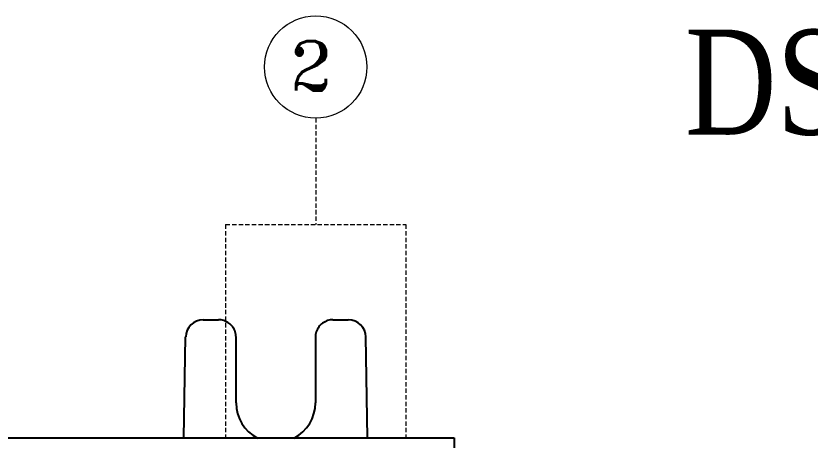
# Model space of a CAD drawing. Header units: millimetres. Extents: x 19 to 859, y 22 to 702.
# Drawn here: x 331.97 to 377.34, y 268.68 to 292.93 of the extents above; entities that cross this region are included whole.
import ezdxf

# ---------------------------------------------------------------- set-up
doc = ezdxf.new("R2010")
doc.units = ezdxf.units.MM
doc.linetypes.add('DASHED2', pattern=[0.375, 0.25, -0.125])
doc.styles.add('SS', font='batang.ttc', dxfattribs={"width": 0.8})
doc.styles.add('STYLE2', font='romant.shx')

msp = doc.modelspace()

# ---------------------------------------------------------------- linework, layer by layer
at = {"color": 1, "linetype": 'DASHED2', "lineweight": 18}
for p, q in [((349.099, 287.086), (349.099, 281.001)), ((343.949, 281.001), (343.949, 268.809)), ((354.249, 281.001), (354.249, 268.809))]:
    msp.add_line(p, q, dxfattribs=at)
at = {"color": 1, "linetype": 'DASHED2', "lineweight": 5}
msp.add_line((343.949, 281.001), (354.249, 281.001), dxfattribs=at)
at = {"color": 7, "linetype": 'Continuous'}
for p, q in [((342.67, 275.559), (343.547, 275.559)), ((350.082, 275.559), (350.96, 275.559)), ((341.569, 268.809), (341.67, 274.577)), ((344.547, 270.809), (344.547, 274.559)), ((349.082, 274.559), (349.082, 270.809)), ((352.06, 268.809), (351.96, 274.577)), ((306.752, 268.809), (357.002, 268.809)), ((357.002, 268.809), (357.002, 268.22))]:
    msp.add_line(p, q, dxfattribs=at)
at = {"color": 0, "linetype": 'ByBlock', "lineweight": 18}
msp.add_circle((349.099, 290.009), 2.922, dxfattribs=at)
at = {"color": 7, "linetype": 'Continuous'}
for centre, radius, start, end in [((342.67, 274.559), 1, 90, 179), ((350.96, 274.559), 1, 1, 90), ((346.815, 270.809), 2.267, 180, 242.3898), ((346.815, 270.809), 2.267, 297.6102, 0)]:
    msp.add_arc(centre, radius, start, end, dxfattribs=at)
for points, knots in [([(344.547, 274.559), (344.547, 274.663), (344.514, 274.874), (344.37, 275.157), (344.145, 275.382), (343.862, 275.526), (343.651, 275.559), (343.547, 275.559)], [0, 0, 0, 0, 0.312844, 0.625707, 0.9386, 1.251523, 1.564464, 1.564464, 1.564464, 1.564464]), ([(350.082, 275.559), (349.978, 275.559), (349.768, 275.526), (349.485, 275.382), (349.26, 275.157), (349.115, 274.874), (349.082, 274.663), (349.082, 274.559)], [0, 0, 0, 0, 0.312941, 0.625864, 0.938757, 1.25162, 1.564464, 1.564464, 1.564464, 1.564464])]:
    msp.add_open_spline(points, degree=3, knots=knots, dxfattribs=at)

# ---------------------------------------------------------------- texts
at = {"color": 0, "style": 'SS', "width": 0.8}
msp.add_text('DSP-PCM', height=6, dxfattribs=at).set_placement((370.186, 286.147))
at = {"color": 0, "style": 'STYLE2'}
msp.add_text('2', height=2.815, dxfattribs=at).set_placement((347.627, 288.664))

doc.saveas('drawing.dxf')
